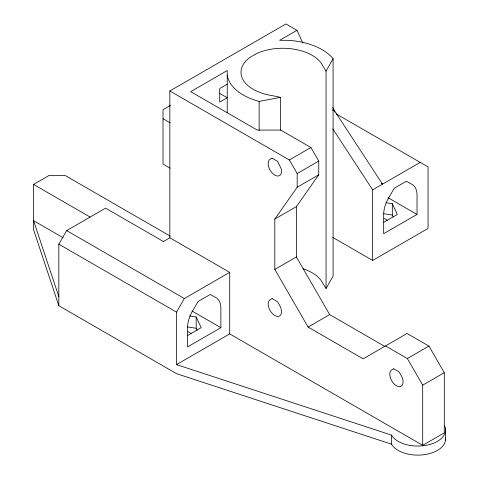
<?xml version="1.0" encoding="UTF-8"?>
<svg xmlns="http://www.w3.org/2000/svg" width="479" height="479" viewBox="0 0 479 479"><rect width="100%" height="100%" fill="white"/><g stroke="black" fill="none" stroke-linecap="round" stroke-linejoin="round"><path stroke-width="0.72" d="M303.141 268.791A41.661 24.052 0 0 1 322.906 283.508L326.055 288.508L326.055 71.09L333.091 58.737A55.642 32.123 0 0 0 287.508 40.314L279.64 40.314L296.962 30.315L302.92 43.17M326.055 288.508L333.091 276.161L333.091 58.737M445.434 437.698A27.74 16.017 0 0 1 424.981 454.565A27.74 16.017 0 0 1 392.66 445.865L391.6 444.189L176.512 373.668L58.833 305.722L58.833 244.188L66.677 230.597L105.584 208.137L163.543 241.596M444.59 425.891A27.74 16.017 0 0 1 427.286 445.087A27.74 16.017 0 0 1 392.66 436.806L391.6 435.13L176.512 364.609L176.512 312.128L184.355 298.543L229.704 272.359L229.704 333.899L422.706 445.326L444.278 432.866L444.278 372.692L428.921 346.095L407.072 333.48L363.136 358.843L308.099 327.067L274.814 269.42L274.814 219.071L297.178 187.265L318.751 174.805L318.751 161.094L310.907 147.508L280.7 130.066L257.241 130.066L190.714 91.657L227.232 70.569L227.232 112.643M274.814 219.071L296.393 206.617L318.751 174.805M229.704 272.359L169.841 237.8L169.841 90.974L285.939 23.95L296.962 30.315M58.833 305.722L33.566 229.716L33.566 184.421L49.259 175.362L64.952 175.362L170.147 236.099M170.548 105.338L163.016 109.685L163.016 164.04L170.117 168.141M227.232 84.16L219.717 88.495L219.717 102.087L227.232 97.746L219.885 93.507M332.426 110.176L333.659 109.463L382.493 184.146L381.212 183.403M169.841 90.974L289.328 159.962L310.907 147.508M163.405 241.518L169.841 237.8M297.178 187.265L297.178 173.548L318.751 161.094M332.809 237.428L372.65 260.432L372.65 189.834L420.191 162.381M274.814 269.42L296.393 256.96L296.393 206.617M187.552 335.539L201.168 327.684L196.186 316.948L189.75 315.948M383.691 222.304L397.301 214.442L392.319 203.707L385.882 202.713M220.879 327.672L187.534 346.922L187.534 327.672A23.579 13.61 -60 0 1 193.492 309.482L198.12 301.465L210.293 294.435L214.921 297.112A23.579 13.61 -60 0 1 220.879 308.422L220.879 327.672L191.953 310.973M417.017 214.43L383.673 233.68L383.673 214.43A23.579 13.61 -60 0 1 389.625 196.246L394.259 188.229L406.431 181.2L411.06 183.87A23.579 13.61 -60 0 1 417.017 195.181L417.017 214.43L388.092 197.731M176.512 364.609L229.704 333.899M372.65 260.432L428.04 228.453L428.04 166.914L336.132 113.852M308.099 327.067L329.678 314.613L384.709 346.389M385.493 345.934L407.348 358.549L428.921 346.095M422.706 445.326L422.706 385.152L444.278 372.692M227.232 75.113A55.642 32.123 0 0 0 259.145 101.428L280.538 97.369L280.538 130.246M383.739 213.706L392.319 215.035L393.253 217.047M187.6 326.941L196.186 328.271L197.12 330.282M280.538 97.369L271.88 95.549A41.661 24.052 0 0 1 248.535 58.516A63.354 36.578 0 0 1 258.768 52.612A41.661 24.052 0 0 1 322.906 66.09L326.055 71.09M163.016 118.744L170.117 122.846M33.566 184.421L90.16 217.095M66.677 230.597L184.355 298.543M63.15 237.74L33.566 220.657L58.833 296.663M58.833 244.188L176.512 312.128M332.767 128.839L372.65 189.834M407.348 358.549L422.706 385.152M289.328 159.962L297.178 173.548M296.393 256.96L329.678 314.613M332.713 107.434L334.893 112.128M445.434 428.639L445.434 440.494M392.319 203.707L392.319 215.035M391.6 435.13L391.6 444.189M259.145 101.428L259.145 130.569M196.186 316.948L196.186 328.271M187.984 331.672A9.43 5.443 0 0 1 191.121 333.827M384.116 218.43A9.43 5.443 0 0 1 387.26 220.591M272.09 158.16L270.527 159.064A9.43 5.443 60 0 0 269.707 169.434A9.43 5.443 60 0 0 279.101 175.811L279.922 175.332A9.43 5.443 60 0 0 281.083 168.422L277.545 161.309L272.09 158.16M272.09 298.579L270.527 299.477A9.43 5.443 60 0 0 269.964 310.338A9.43 5.443 60 0 0 279.664 315.936A9.43 5.443 60 0 0 279.101 304.428L277.545 301.728L272.09 298.579M393.696 368.788L392.133 369.686A9.43 5.443 60 0 0 391.571 380.542A9.43 5.443 60 0 0 401.27 386.146A9.43 5.443 60 0 0 400.707 374.638L399.145 371.932L393.696 368.788"/></g></svg>
